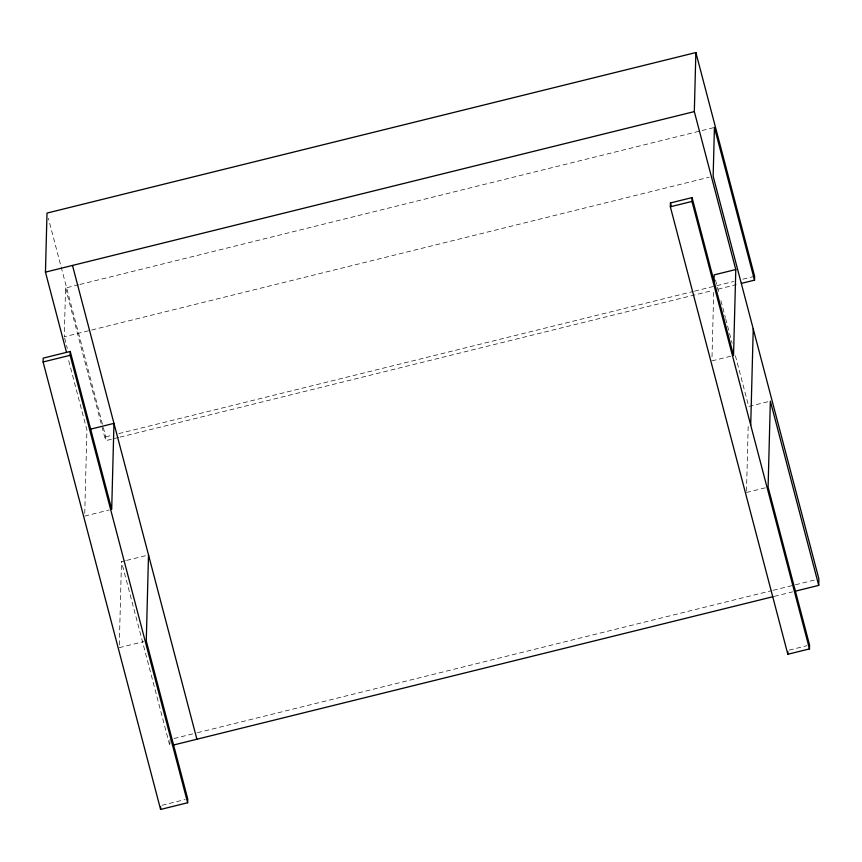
<?xml version="1.0" encoding="UTF-8"?>
<svg xmlns="http://www.w3.org/2000/svg" width="862" height="862" viewBox="0 0 862 862"><rect width="100%" height="100%" fill="white"/><g stroke="black" fill="none" stroke-linecap="round" stroke-linejoin="round"><path stroke-width="0.65" stroke-dasharray="4.31 3.23" d="M78.614 284.783L65.555 288.005L64.284 336.783L90.391 330.318M84.745 513.375L86.922 430.063L67.882 357.568M118.697 437.443L105.649 440.676L105.746 436.829L48.369 218.291M119.301 644.981L121.477 561.668L125.346 560.72M170.029 739.499L169.868 745.921L121.477 561.668M712.012 356.836L713.704 292.347M746.503 491.135L748.259 423.953M79.918 284.46L714.426 127.468M91.695 329.995L709.232 177.216M105.746 436.829L112.275 435.213M118.805 433.597L693.253 291.464M694.556 291.14L715.449 285.979M716.753 285.656L733.724 281.454M742.872 279.191L754.616 276.282M120.012 437.12L712.734 290.472M717.96 289.179L736.234 284.665M84.67 516.058L109.129 510.002M711.915 360.876L730.998 356.146M126.628 560.397L145.947 555.624M767.805 401.767L748.722 406.487L734.833 353.582M119.225 647.664L143.695 641.619M746.47 492.482L768.096 487.127M173.952 738.54L196.137 733.045M197.452 732.722L771.899 590.599M773.203 590.276L794.096 585.104M795.4 584.781L816.292 579.609M774.313 596.375L792.609 591.849M161.991 805.28L185.158 799.548M789.215 650.099L807.026 645.692M715.514 280.042L719.242 294.233M720.944 300.676L725.341 317.453M725.685 318.746L732.118 343.259M65.555 288.005L105.649 440.676M64.628 338.087L67.355 348.474"/><path stroke-width="1.29" d="M148.512 554.977L146.271 640.972L187.733 798.912L187.636 802.759L160.601 809.45L43.1 361.975L43.197 358.129L70.242 351.437L111.704 509.367L113.956 423.371L89.497 429.427M66.525 352.396L45.449 272.133L47.001 213.086L695.871 52.55L754.616 276.282L754.519 280.139L741.46 283.372M187.636 802.759L70.134 355.295L70.242 351.437M160.601 809.45L160.666 806.875M795.217 591.203L818.728 585.384L770.348 401.132L768.096 487.127L809.569 645.056L809.472 648.914L787.836 654.258L670.345 206.794L670.442 202.947L692.067 197.592L733.54 355.521L735.792 269.526L694.319 111.597L695.871 52.55M809.472 648.914L691.971 201.439L692.067 197.592M713.952 282.941L714.167 274.881L735.792 269.526M750.716 425.171L753.237 328.907M787.836 654.258L787.911 651.694M818.728 585.384L818.9 578.962L713.154 176.247L714.426 127.468L754.519 280.139M45.449 272.133L694.319 111.597M43.1 361.975L70.134 355.295M670.345 206.794L691.971 201.439M172.432 745.285L773.009 596.698M670.442 202.947L671.121 205.533M72.494 265.442L196.902 739.23"/></g></svg>
